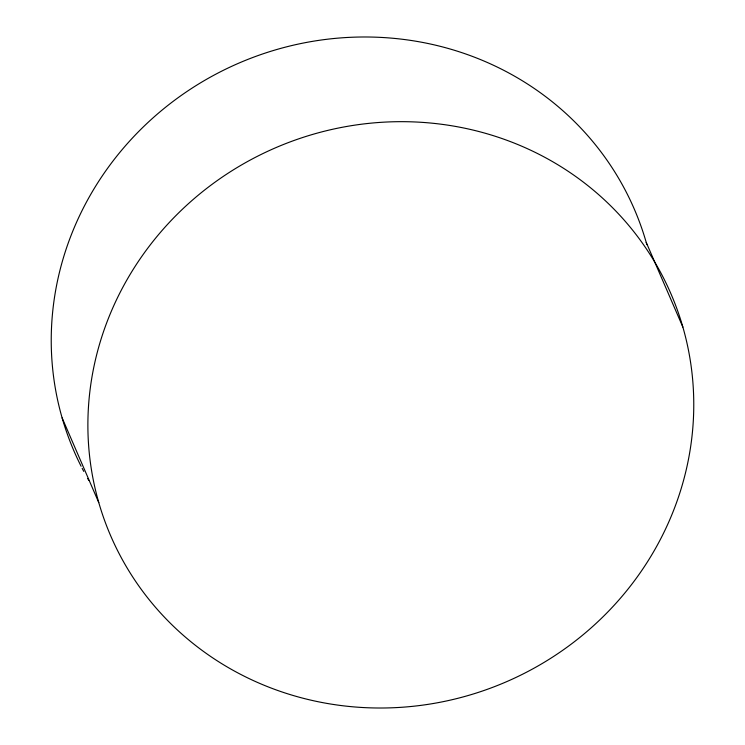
<?xml version="1.0" encoding="UTF-8"?>
<svg xmlns="http://www.w3.org/2000/svg" width="745" height="745" viewBox="0 0 745 745"><rect width="100%" height="100%" fill="white"/><g stroke="black" fill="none" stroke-linecap="round" stroke-linejoin="round"><path stroke-width="1.12" d="M646.222 242.395L682.867 327.083A305.152 290.876 -23.4 0 1 314.539 700.971A305.152 290.876 -23.4 0 1 175.056 216.469A305.152 290.876 -23.4 0 1 682.867 327.083M62.133 417.917L98.778 502.605M81.103 466.258A305.152 290.876 -23.4 0 1 249.016 58.939A305.152 290.876 -23.4 0 1 646.846 244.593M88.804 480.45A305.152 290.876 -23.4 0 1 87.659 478.458M83.766 471.389A305.152 290.876 -23.4 0 1 82.155 468.316"/></g></svg>
